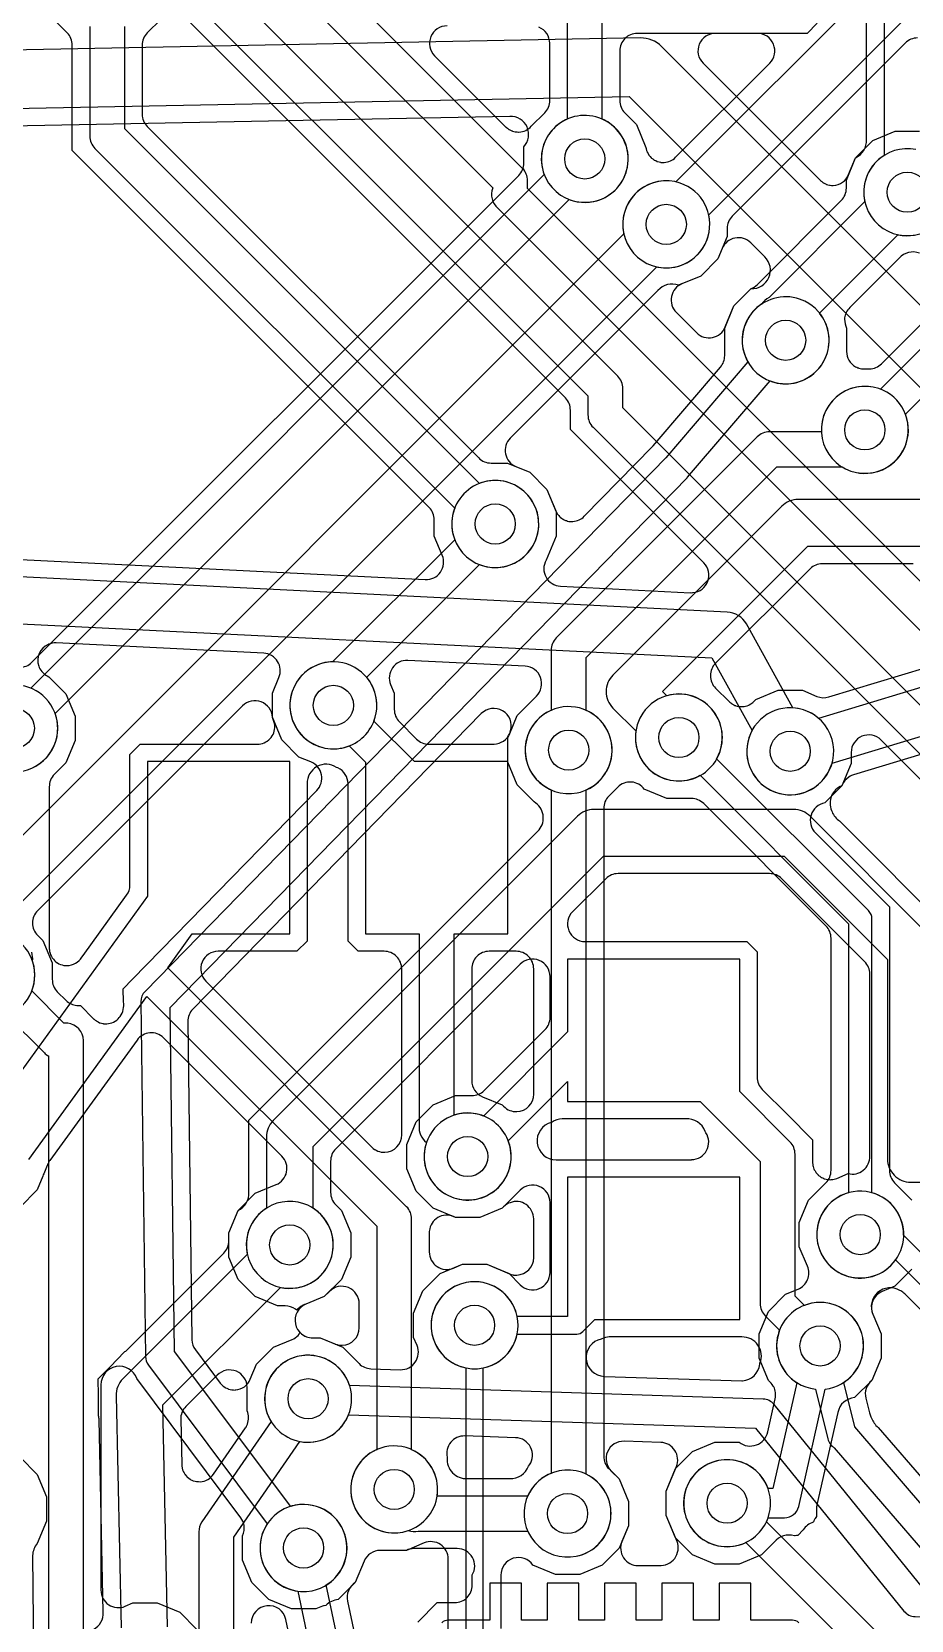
# Model space of a CAD drawing. Header units: millimetres. Extents: x 0 to 56, y 0 to 100.
# Drawn here: x 21.84 to 29.5, y 63.63 to 77.47 of the extents above; entities that cross this region are included whole.
import ezdxf

# ---------------------------------------------------------------- set-up
doc = ezdxf.new("R2010")
doc.units = ezdxf.units.MM

msp = doc.modelspace()

# ---------------------------------------------------------------- linework, layer by layer
at = {"layer": '16_copper'}
for points in [[(31.958, 69.228), (26.992, 74.193), (26.992, 74.36, 0.198912), (26.948, 74.468), (22.18, 79.235, 0.944973)], [(21.872, 79.112), (26.688, 74.297), (26.688, 74.13, 0.198912), (26.732, 74.022), (31.698, 69.057)], [(38.614, 63.651), (26.162, 76.103), (26.162, 76.17, 0.198912), (26.118, 76.278), (23.622, 78.773)], [(23.362, 78.602), (25.858, 76.107, 0.309038), (25.902, 75.932), (38.399, 63.436, 0.456132)], [(29.206, 77.914), (27.452, 76.16), (27.444, 76.162), (27.395, 76.168), (27.345, 76.168), (27.296, 76.162), (27.248, 76.149), (27.202, 76.13), (27.159, 76.105), (27.12, 76.075), (27.085, 76.04), (27.055, 76.001), (27.03, 75.958), (27.011, 75.912), (26.998, 75.864), (26.992, 75.815), (26.992, 75.765), (26.998, 75.716), (27.011, 75.668), (27.03, 75.622), (27.055, 75.579), (27.085, 75.54), (27.12, 75.505), (27.159, 75.475), (27.202, 75.45), (27.248, 75.431), (27.296, 75.418), (27.345, 75.412), (27.395, 75.412), (27.444, 75.418, 0.420797), (27.74, 75.872), (29.434, 77.567)], [(26.508, 77.655), (26.508, 76.706), (26.492, 76.7), (26.449, 76.675), (26.41, 76.645), (26.375, 76.61), (26.345, 76.571), (26.32, 76.528), (26.301, 76.482), (26.288, 76.434), (26.282, 76.385), (26.282, 76.335), (26.288, 76.286), (26.301, 76.238), (26.32, 76.192), (26.345, 76.149), (26.375, 76.11), (26.41, 76.075), (26.449, 76.045), (26.492, 76.02), (26.538, 76.001), (26.586, 75.988), (26.635, 75.982), (26.685, 75.982), (26.734, 75.988, 0.733182), (26.812, 76.706), (26.812, 77.77, 0.220085)], [(21.687, 72.874), (25.271, 72.696, 0.55057), (25.419, 72.907), (25.349, 73.074), (25.349, 73.216, 0.198912), (25.305, 73.324), (22.195, 76.434), (22.195, 77.351, 0.198912), (22.151, 77.459), (22.03, 77.58, 0.108038)], [(22.348, 77.514), (22.348, 76.56, 0.198912), (22.392, 76.452), (25.527, 73.317), (25.521, 73.302), (25.508, 73.254), (25.502, 73.205), (25.502, 73.155), (25.508, 73.106), (25.521, 73.058), (25.54, 73.012), (25.565, 72.969), (25.595, 72.93), (25.63, 72.895), (25.669, 72.865), (25.712, 72.84), (25.758, 72.821), (25.806, 72.808), (25.855, 72.802), (25.905, 72.802), (25.954, 72.808, 1), (25.806, 73.552), (25.758, 73.539), (25.743, 73.533), (22.652, 76.623), (22.652, 77.514, 0.957229)], [(25.46, 77.519, 0.668179), (25.352, 77.259), (25.973, 76.638), (25.975, 76.636), (25.977, 76.634), (25.987, 76.627), (25.997, 76.619), (25.999, 76.617), (26.002, 76.615), (26.013, 76.61), (26.024, 76.604), (26.027, 76.604), (26.03, 76.602), (26.042, 76.599), (26.054, 76.596), (26.057, 76.596), (26.06, 76.595), (26.072, 76.595), (26.084, 76.594), (26.087, 76.594, 0.201522), (26.194, 76.645), (26.311, 76.761, 0.198912), (26.355, 76.869), (26.355, 77.367, 0.303351), (26.261, 77.507)], [(29.56, 77.414, 0.198912), (29.453, 77.37), (27.945, 75.862, 0.198912), (27.901, 75.755), (27.901, 75.684), (27.82, 75.489), (27.671, 75.34), (27.507, 75.272, 0.534516), (27.457, 75.024), (27.635, 74.846, 0.534516), (27.884, 74.896), (27.96, 75.081), (28.109, 75.23, 0.101808), (28.161, 75.264), (28.895, 75.998, 0.198912), (28.939, 76.105), (28.939, 76.176), (29.02, 76.371), (29.169, 76.52), (29.364, 76.601), (29.576, 76.601)], [(32.208, 77.323), (29.237, 74.353), (29.222, 74.359), (29.174, 74.372), (29.125, 74.378), (29.075, 74.378), (29.026, 74.372), (28.978, 74.359), (28.932, 74.34), (28.889, 74.315), (28.85, 74.285), (28.815, 74.25), (28.785, 74.211), (28.76, 74.168), (28.741, 74.122), (28.728, 74.074), (28.722, 74.025), (28.722, 73.975), (28.728, 73.926), (28.741, 73.878), (28.76, 73.832), (28.785, 73.789), (28.815, 73.75), (28.85, 73.715), (28.889, 73.685), (28.932, 73.66), (28.978, 73.641), (29.026, 73.628), (29.075, 73.622), (29.125, 73.622), (29.174, 73.628, 0.46627), (29.453, 74.137), (32.468, 77.152, 0.198912)], [(29.576, 75.539, 0.313898), (29.398, 75.495), (28.968, 75.065, 0.16916), (28.924, 74.975), (28.924, 74.964, 0.119461), (28.941, 74.886), (28.941, 74.683, 0.27218), (29.019, 74.55), (29.03, 74.545), (29.04, 74.54), (29.044, 74.539), (29.047, 74.538), (29.059, 74.535), (29.07, 74.532), (29.074, 74.532), (29.077, 74.531), (29.093, 74.531), (29.136, 74.531), (29.142, 74.531, 0.189183), (29.244, 74.575), (32.011, 77.342, 0.198912)], [(29.544, 76.442, 0.541739), (29.1, 75.988), (28.266, 75.154, 0.100631), (28.199, 75.095), (28.16, 75.065), (28.125, 75.03), (28.095, 74.991), (28.07, 74.948), (28.051, 74.902), (28.038, 74.854), (28.032, 74.805), (28.032, 74.755), (28.038, 74.706), (28.051, 74.658), (28.07, 74.612), (28.095, 74.569), (28.125, 74.53), (28.16, 74.495), (28.199, 74.465), (28.242, 74.44), (28.288, 74.421), (28.336, 74.408), (28.385, 74.402), (28.435, 74.402), (28.484, 74.408, 0.563439), (28.705, 75.017), (29.388, 75.7, 0.947182), (29.592, 76.429)], [(20.894, 51.64), (20.894, 71.95), (21.39, 71.95), (21.39, 72.329), (27.767, 72.013), (28.118, 71.381, 0.95526), (28.765, 70.989), (28.79, 71.032, 0.536322), (28.473, 71.578), (28.068, 72.309, 0.259318), (27.9, 72.413), (21.39, 72.736), (21.39, 73.19), (19.89, 73.19), (19.89, 71.95), (20.386, 71.95), (20.386, 51.861)], [(21.842, 71.054, 0.957229), (21.568, 71.759)], [(30.896, 69.643), (29.241, 71.298, 0.668179), (28.981, 71.19), (28.981, 71.094), (28.9, 70.899), (28.751, 70.75, 0.605815), (28.67, 70.489), (29.121, 70.039), (29.314, 69.845), (29.314, 67.55, 0.198912), (29.359, 67.442), (29.51, 67.291)], [(21.817, 67.643), (22.846, 69.064), (24.848, 67.063), (24.848, 65.116), (24.832, 65.11), (24.789, 65.085), (24.75, 65.055), (24.715, 65.02), (24.685, 64.981), (24.66, 64.938), (24.641, 64.892), (24.628, 64.844), (24.622, 64.795), (24.622, 64.745), (24.628, 64.696), (24.641, 64.648), (24.66, 64.602), (24.685, 64.559), (24.715, 64.52), (24.75, 64.485), (24.789, 64.455), (24.832, 64.43), (24.878, 64.411), (24.926, 64.398), (24.975, 64.392), (25.025, 64.392), (25.074, 64.398, 0.733182), (25.152, 65.116), (25.152, 67.126, 0.198912), (25.108, 67.233), (23.027, 69.314), (23.241, 69.61), (24.09, 69.61), (24.09, 71.11), (22.85, 71.11), (22.85, 69.937), (22.549, 69.52), (21.488, 68.055, 0.966035)], [(29.51, 66.689), (29.361, 66.54), (29.252, 66.495, 0.414214), (29.17, 66.296), (29.241, 66.126), (29.241, 65.914), (29.16, 65.719), (29.011, 65.57, 0.344697), (28.865, 65.44), (28.683, 64.635, 0.055689), (28.679, 64.602), (28.679, 64.534, 0.035043), (28.666, 64.517), (28.664, 64.513, 0.036799), (28.652, 64.489), (28.651, 64.485, 0.169067), (28.563, 64.418), (28.515, 64.37, 0.035028), (28.494, 64.367), (28.49, 64.366), (28.486, 64.366, 0.303004), (28.311, 64.311), (28.201, 64.2), (28.006, 64.119), (27.794, 64.119), (27.599, 64.2), (27.45, 64.349), (27.369, 64.544), (27.369, 64.756), (27.45, 64.951), (27.599, 65.1), (27.794, 65.181), (28.006, 65.181, 0.555201), (28.254, 65.271), (28.319, 65.56, 0.177503), (28.306, 65.664), (28.301, 65.671, 0.093378), (28.26, 65.719), (28.179, 65.914), (28.179, 66.126), (28.26, 66.321), (28.409, 66.47), (28.518, 66.515, 0.414214), (28.6, 66.714), (28.529, 66.884), (28.529, 67.096), (28.61, 67.291), (28.761, 67.442, 0.198912), (28.806, 67.55), (28.806, 69.572, 0.198912), (28.761, 69.679), (27.696, 70.745, 0.198912), (27.588, 70.789), (27.374, 70.789), (27.179, 70.87, 0.459937), (26.947, 70.887), (26.869, 70.809, 0.198912), (26.825, 70.701), (26.825, 65.059, 0.198912), (26.869, 64.951), (26.96, 64.861), (27.041, 64.666), (27.041, 64.454), (26.96, 64.259), (26.811, 64.11), (26.616, 64.029), (26.404, 64.029), (26.209, 64.11, 0.739031), (25.929, 64.023), (25.929, 63.558, 0.198912)], [(21.564, 68.878, 0.414214), (21.862, 69.324), (21.849, 69.372, 0.1148), (21.842, 69.45)], [(22.38, 63.551, 0.298764), (22.465, 63.701), (22.429, 65.378, 0.052731), (22.424, 65.411), (22.424, 65.585, 0.005342), (22.424, 65.588), (22.421, 65.734), (22.525, 65.838, 0.00534), (22.527, 65.84), (22.648, 65.966, 0.051487), (22.673, 65.986), (23.515, 66.828, 0.198912), (23.559, 66.935), (23.559, 67.006), (23.64, 67.201), (23.789, 67.35), (23.971, 67.425, 0.53451), (24.021, 67.674), (22.991, 68.704, 0.461536), (22.76, 68.685), (22, 67.636, 0.050339), (21.984, 67.609), (21.981, 67.6, 0.012883), (21.977, 67.591), (21.948, 67.52, 0.039225), (21.939, 67.498), (21.89, 67.379), (21.741, 67.23)], [(23.026, 63.573), (22.985, 65.508), (24.008, 66.53, 0.947182), (24.212, 67.259), (24.164, 67.272, 0.541739), (23.72, 66.818), (22.636, 65.734, 0.20447), (22.577, 65.586), (22.62, 63.565)], [(25.776, 63.432), (25.776, 65.829, 0.996924), (25.626, 66.572), (25.578, 66.559, 0.764884), (25.624, 65.829), (25.624, 63.4, 0.198912)], [(23.602, 61.703), (23.602, 64.353), (24.179, 65.188, 0.996714), (24.324, 65.932), (24.275, 65.938, 0.609235), (23.928, 65.361), (23.325, 64.487, 0.152095), (23.298, 64.4), (23.298, 61.64, 0.198912)], [(21.741, 65.05), (21.89, 64.901), (21.971, 64.706), (21.971, 64.494), (21.889, 64.298, 0.172582), (21.85, 64.195), (21.878, 61.361, 0.157341)], [(24.576, 63.143), (24.408, 63.938, 0.95457), (24.042, 64.6), (23.999, 64.575, 0.69108), (24.16, 63.885), (24.336, 63.054, 0.145164)], [(25.471, 63.305), (25.471, 64.163, 0.534512), (25.261, 64.304), (25.106, 64.239), (24.878, 64.239, 0.303346), (24.737, 64.145), (24.66, 63.959, 0.314192), (24.594, 63.796), (24.707, 63.263, 0.145161)], [(24.177, 63.066), (24.056, 63.637, 0.900702), (23.755, 63.606)]]:
    msp.add_lwpolyline(points, format="xyb", dxfattribs=at)
for points in [[(27.603, 72.582, 0.636435), (27.698, 72.841), (26.535, 74.004), (26.535, 74.171, 0.198912), (26.491, 74.278), (23.187, 77.582, 0.428842), (22.966, 77.575), (22.849, 77.459, 0.198912), (22.805, 77.351), (22.805, 76.749, 0.198912), (22.849, 76.642), (25.736, 73.755, 0.198912), (25.844, 73.711), (25.986, 73.711), (26.181, 73.63), (26.33, 73.481), (26.411, 73.286), (26.411, 73.074), (26.323, 72.864, 0.556655), (26.448, 72.638), (27.582, 72.581), (27.588, 72.582), (27.594, 72.581)], [(27.353, 76.329, 0.182726), (27.451, 76.374), (28.271, 77.193, 0.668179), (28.163, 77.454), (27.117, 77.454, 0.414214), (26.965, 77.301), (26.965, 76.869, 0.198912), (27.009, 76.761), (27.11, 76.661), (27.193, 76.46), (27.194, 76.451), (27.194, 76.449), (27.195, 76.447), (27.199, 76.434), (27.203, 76.421), (27.204, 76.42), (27.204, 76.418), (27.211, 76.406), (27.218, 76.394), (27.219, 76.393), (27.22, 76.391), (27.229, 76.381), (27.238, 76.371), (27.239, 76.37), (27.241, 76.368), (27.252, 76.36), (27.262, 76.352), (27.264, 76.351), (27.266, 76.35), (27.278, 76.345), (27.29, 76.339), (27.292, 76.338), (27.294, 76.337), (27.307, 76.334), (27.32, 76.331), (27.322, 76.331), (27.324, 76.33), (27.337, 76.33), (27.351, 76.329)], [(22.153, 69.333), (22.155, 69.333), (22.169, 69.335, 0.236496), (22.289, 69.422), (22.669, 69.946, 0.157937), (22.698, 70.035), (22.698, 71.173), (22.787, 71.262), (23.807, 71.262, 0.428927), (23.96, 71.422), (23.959, 71.425, 0.104993), (23.939, 71.494), (23.939, 71.706), (23.996, 71.843, 0.518667), (23.863, 72.054), (22.054, 72.144, 0.095832), (21.989, 72.132), (21.985, 72.131, 0.390278), (21.903, 71.942), (21.907, 71.931, 0.179144), (21.991, 71.85), (22.14, 71.701), (22.221, 71.506), (22.221, 71.294), (22.14, 71.099), (22.039, 70.999, 0.198912), (21.995, 70.891), (21.995, 69.486, 0.043655), (21.998, 69.455), (22.002, 69.441), (22.006, 69.428), (22.007, 69.427), (22.007, 69.426), (22.014, 69.413), (22.02, 69.401), (22.021, 69.4), (22.022, 69.399), (22.031, 69.388), (22.04, 69.377), (22.041, 69.376), (22.042, 69.375), (22.053, 69.367), (22.064, 69.358), (22.065, 69.357), (22.067, 69.356), (22.079, 69.35), (22.092, 69.344), (22.093, 69.343), (22.094, 69.343), (22.108, 69.339), (22.121, 69.335), (22.123, 69.335), (22.124, 69.335), (22.138, 69.334), (22.152, 69.333)], [(25.714, 67.298, 1), (25.566, 68.042), (25.522, 68.03), (25.522, 69.61), (25.99, 69.61), (25.99, 71.11), (25.176, 71.11), (24.823, 71.463, 0.957233), (24.13, 71.768), (24.111, 71.722, 0.637025), (24.607, 71.247), (24.75, 71.104), (24.75, 69.61), (25.218, 69.61), (25.218, 67.94, 0.263455), (25.281, 67.792), (25.268, 67.744), (25.262, 67.695), (25.262, 67.645), (25.268, 67.596), (25.281, 67.548), (25.3, 67.502), (25.325, 67.459), (25.355, 67.42), (25.39, 67.385), (25.429, 67.355), (25.472, 67.33), (25.518, 67.311), (25.566, 67.298), (25.615, 67.292), (25.665, 67.292)], [(25.87, 71.263, 0.294838), (26.006, 71.356), (26.07, 71.511), (26.24, 71.681, 0.650381), (26.14, 71.941), (25.118, 71.992, 0.550578), (24.969, 71.781), (25.001, 71.706), (25.001, 71.564, 0.198909), (25.045, 71.456), (25.194, 71.307, 0.198916), (25.302, 71.262), (25.866, 71.262)], [(29.134, 66.618, 0.789522), (29.162, 67.354), (29.162, 69.74, 0.198912), (29.132, 69.812), (27.809, 71.134, 0.96289), (27.165, 71.531), (27.14, 71.488, 0.737719), (27.666, 70.991), (28.958, 69.698), (28.958, 67.354), (28.938, 67.349), (28.892, 67.33), (28.849, 67.305), (28.81, 67.275), (28.775, 67.24), (28.745, 67.201), (28.72, 67.158), (28.701, 67.112), (28.688, 67.064), (28.682, 67.015), (28.682, 66.965), (28.688, 66.916), (28.701, 66.868), (28.72, 66.822), (28.745, 66.779), (28.775, 66.74), (28.81, 66.705), (28.849, 66.675), (28.892, 66.65), (28.938, 66.631), (28.986, 66.618), (29.035, 66.612), (29.085, 66.612)], [(26.584, 64.188, 0.722252), (26.672, 64.902), (26.672, 70.864, 0.957229), (26.398, 71.569), (26.352, 71.55, 0.637026), (26.368, 70.864), (26.368, 64.91), (26.342, 64.9), (26.299, 64.875), (26.26, 64.845), (26.225, 64.81), (26.195, 64.771), (26.17, 64.728), (26.151, 64.682), (26.138, 64.634), (26.132, 64.585), (26.132, 64.535), (26.138, 64.486), (26.151, 64.438), (26.17, 64.392), (26.195, 64.349), (26.225, 64.31), (26.26, 64.275), (26.299, 64.245), (26.342, 64.22), (26.388, 64.201), (26.436, 64.188), (26.485, 64.182), (26.535, 64.182)], [(24.919, 67.707, 0.403268), (25.065, 67.859), (25.065, 69.305, 0.414214), (24.913, 69.458), (24.687, 69.458), (24.598, 69.547), (24.598, 70.917, 0.292782), (24.509, 71.055), (24.498, 71.06, 0.612158), (24.242, 70.917), (24.242, 69.547), (24.153, 69.458), (23.467, 69.458, 0.668179), (23.359, 69.197), (24.805, 67.752), (24.807, 67.75), (24.808, 67.749), (24.818, 67.741), (24.829, 67.732), (24.831, 67.731), (24.832, 67.73), (24.844, 67.724), (24.856, 67.718), (24.858, 67.717), (24.86, 67.717), (24.873, 67.713), (24.886, 67.709), (24.888, 67.709), (24.89, 67.709), (24.903, 67.708), (24.917, 67.707)], [(26.069, 68.061, 0.403279), (26.215, 68.213), (26.215, 69.305, 0.414214), (26.063, 69.458), (25.827, 69.458, 0.414214), (25.675, 69.305), (25.675, 68.332, 0.303346), (25.769, 68.191), (25.941, 68.12, 0.100579), (25.994, 68.078), (26.006, 68.072), (26.008, 68.071), (26.01, 68.07), (26.023, 68.067), (26.036, 68.063), (26.038, 68.063), (26.04, 68.062), (26.053, 68.062), (26.067, 68.061)], [(26.068, 66.637, 0.405097), (26.215, 66.789), (26.215, 67.127, 0.526001), (26.009, 67.268), (25.996, 67.264, 0.103136), (25.941, 67.22), (25.746, 67.139), (25.534, 67.139, 0.506243), (25.309, 67.04), (25.306, 67.028, 0.028355), (25.305, 67.006), (25.305, 66.839, 0.534521), (25.516, 66.698), (25.594, 66.731), (25.806, 66.731), (26.004, 66.648), (26.007, 66.647), (26.01, 66.646), (26.022, 66.643), (26.034, 66.639), (26.037, 66.639), (26.04, 66.638), (26.052, 66.638), (26.065, 66.637)], [(24.548, 66.026, 0.405097), (24.695, 66.178), (24.695, 66.387, 0.668189), (24.435, 66.495), (24.391, 66.45), (24.23, 66.384, 0.820685), (24.289, 66.091), (24.356, 66.091), (24.484, 66.037), (24.487, 66.036), (24.49, 66.035), (24.502, 66.032), (24.514, 66.028), (24.517, 66.028), (24.52, 66.027), (24.532, 66.027), (24.545, 66.026)], [(27.974, 64.278, 0.264001), (28.257, 64.523), (28.4, 64.523, 0.350441), (28.524, 64.622), (28.755, 65.644, 0.973133), (28.685, 66.398), (28.636, 66.392, 0.677026), (28.507, 65.7), (28.299, 64.777), (28.257, 64.777), (28.24, 64.818), (28.215, 64.861), (28.185, 64.9), (28.15, 64.935), (28.111, 64.965), (28.068, 64.99), (28.022, 65.009), (27.974, 65.022), (27.925, 65.028), (27.875, 65.028), (27.826, 65.022), (27.778, 65.009), (27.732, 64.99), (27.689, 64.965), (27.65, 64.935), (27.615, 64.9), (27.585, 64.861), (27.56, 64.818), (27.541, 64.772), (27.528, 64.724), (27.522, 64.675), (27.522, 64.625), (27.528, 64.576), (27.541, 64.528), (27.56, 64.482), (27.585, 64.439), (27.615, 64.4), (27.65, 64.365), (27.689, 64.335), (27.732, 64.31), (27.778, 64.291), (27.826, 64.278), (27.875, 64.272), (27.925, 64.272)], [(23.31, 64.837, 0.23002), (23.426, 64.903), (23.705, 65.307, 0.050692), (23.72, 65.334), (23.722, 65.34, 0.175255), (23.719, 65.454), (23.719, 65.659, 0.668179), (23.459, 65.766), (23.185, 65.492, 0.204472), (23.14, 65.381), (23.149, 64.986), (23.15, 64.972), (23.152, 64.958), (23.152, 64.957), (23.152, 64.955), (23.157, 64.942), (23.161, 64.929), (23.162, 64.927), (23.162, 64.926), (23.169, 64.914), (23.176, 64.902), (23.177, 64.901), (23.178, 64.9), (23.187, 64.889), (23.196, 64.878), (23.197, 64.878), (23.198, 64.877), (23.21, 64.868), (23.221, 64.86), (23.222, 64.859), (23.223, 64.858), (23.236, 64.852), (23.249, 64.846), (23.25, 64.846), (23.251, 64.845), (23.265, 64.842), (23.278, 64.838), (23.28, 64.838), (23.281, 64.838), (23.295, 64.838), (23.309, 64.837)]]:
    msp.add_lwpolyline(points, format="xyb", close=True, dxfattribs=at)
at = {"layer": '1_copper'}
for points in [[(28.686, 77.543), (28.597, 77.454), (27.799, 77.454, 0.668179), (27.691, 77.193), (28.711, 76.174), (28.713, 76.172), (28.715, 76.17), (28.725, 76.163), (28.735, 76.155), (28.737, 76.153), (28.739, 76.152), (28.751, 76.146), (28.762, 76.14), (28.765, 76.139), (28.767, 76.138), (28.779, 76.135), (28.792, 76.132), (28.794, 76.132), (28.797, 76.131), (28.81, 76.13), (28.822, 76.129), (28.825, 76.13, 0.291447), (28.959, 76.223), (29.02, 76.371, 0.313894), (29.114, 76.528), (29.114, 79.247)], [(29.267, 79.1), (29.267, 76.389), (29.259, 76.385), (29.22, 76.355), (29.185, 76.32), (29.155, 76.281), (29.13, 76.238), (29.111, 76.192), (29.098, 76.144), (29.092, 76.095), (29.092, 76.045), (29.098, 75.996), (29.111, 75.948), (29.13, 75.902), (29.155, 75.859), (29.185, 75.82), (29.22, 75.785), (29.259, 75.755), (29.302, 75.73), (29.348, 75.711), (29.396, 75.698), (29.445, 75.692), (29.495, 75.692), (29.544, 75.698, 0.67632)], [(21.736, 71.931, 0.198912), (21.844, 71.975), (26.085, 76.216, 0.198912), (26.129, 76.324), (26.129, 76.466, 0.668062), (26.008, 76.731), (19.852, 76.612, 0.032233)], [(21.764, 71.028, 0.460131), (22.046, 71.53), (26.523, 76.007, 0.957233), (26.828, 76.7), (26.782, 76.719, 0.637025), (26.307, 76.223), (21.834, 71.75)], [(29.661, 73.393), (28.52, 73.393, 0.198912), (28.376, 73.334), (26.906, 71.864, 0.414214), (26.906, 71.576), (27.106, 71.377), (27.102, 71.345), (27.102, 71.295), (27.108, 71.246), (27.121, 71.198), (27.14, 71.152), (27.165, 71.109), (27.195, 71.07), (27.23, 71.035), (27.269, 71.005), (27.312, 70.98), (27.358, 70.961), (27.406, 70.948), (27.455, 70.942), (27.505, 70.942), (27.554, 70.948, 1), (27.406, 71.692), (27.374, 71.683), (27.337, 71.72), (28.604, 72.987), (29.661, 72.987, 0.947182)], [(29.522, 72.834), (28.73, 72.834, 0.198912), (28.623, 72.79), (27.799, 71.967, 0.414214), (27.799, 71.751), (27.917, 71.633), (27.92, 71.631), (27.923, 71.628), (27.932, 71.621), (27.941, 71.614), (27.945, 71.612), (27.948, 71.61), (27.958, 71.605), (27.968, 71.599), (27.972, 71.598), (27.976, 71.597), (27.987, 71.594), (27.998, 71.591), (28.002, 71.591), (28.006, 71.59), (28.017, 71.589), (28.029, 71.589), (28.033, 71.589, 0.095332), (28.089, 71.602), (28.092, 71.604, 0.106893), (28.149, 71.65), (28.344, 71.731), (28.556, 71.731), (28.683, 71.678, 0.173256), (28.785, 71.673), (30.905, 72.313, 0.10431)], [(31.071, 72.205), (28.697, 71.487, 0.995586), (28.2, 70.915), (28.239, 70.885, 0.509916), (28.814, 71.098), (31.072, 71.78)], [(30.942, 71.582), (29, 70.995, 0.050693), (28.971, 70.983), (28.96, 70.975, 0.133034), (28.903, 70.907), (28.9, 70.899, 0.427001), (28.81, 70.684), (28.814, 70.673, 0.158276), (28.88, 70.593), (29.856, 69.617)], [(29.644, 69.614), (28.624, 70.634, 0.198912), (28.48, 70.693), (26.74, 70.693, 0.198912), (26.596, 70.634), (23.946, 67.984, 0.198912), (23.887, 67.84), (23.887, 67.219), (23.879, 67.215), (23.84, 67.185), (23.805, 67.15), (23.775, 67.111), (23.75, 67.068), (23.731, 67.022), (23.718, 66.974), (23.712, 66.925), (23.712, 66.875), (23.718, 66.826), (23.731, 66.778), (23.75, 66.732), (23.775, 66.689), (23.805, 66.65), (23.84, 66.615), (23.879, 66.585), (23.922, 66.56), (23.968, 66.541), (24.016, 66.528), (24.065, 66.522), (24.115, 66.522), (24.164, 66.528, 0.67632), (24.293, 67.219), (24.293, 67.756), (26.824, 70.287), (28.396, 70.287), (29.297, 69.386), (29.297, 67.65, 0.414214), (29.5, 67.447), (35.9, 67.447, 0.198912)], [(29.827, 64.368), (29.013, 65.314), (28.918, 65.703, 0.90013), (28.573, 66.373), (28.492, 66.453), (28.492, 67.69, 0.198912), (28.448, 67.798), (28.01, 68.236), (28.01, 69.39), (26.51, 69.39), (26.51, 68.756), (25.777, 68.023, 0.957233), (25.472, 67.33), (25.518, 67.311, 0.637025), (25.993, 67.807), (26.51, 68.324), (26.51, 68.15), (27.664, 68.15), (28.188, 67.627), (28.188, 66.39, 0.198912), (28.232, 66.282), (28.357, 66.157, 0.49488), (28.671, 65.644), (28.777, 65.21, 0.187041), (28.833, 65.133), (29.674, 64.157)], [(29.871, 66.049), (29.447, 66.474, 0.066357), (29.415, 66.499), (29.405, 66.503, 0.732908), (29.17, 66.296), (29.241, 66.126), (29.241, 65.914), (29.16, 65.719, 0.289235), (29.108, 65.565), (29.14, 65.437, 0.06039), (29.153, 65.403), (29.159, 65.392, 0.152708), (29.216, 65.311), (29.648, 64.81)], [(25.206, 63.615), (25.375, 63.784), (25.528, 63.784, 0.414214), (25.68, 63.936), (25.68, 64.025, 0.581104), (25.549, 64.255), (25.174, 64.255, 0.105231), (25.106, 64.239), (24.878, 64.239, 0.303346), (24.737, 64.145), (24.66, 63.959), (24.511, 63.81, 0.183009), (24.405, 63.759), (24.391, 63.756, 0.026789), (24.375, 63.753), (24.36, 63.748), (24.316, 63.729), (24.104, 63.729), (23.909, 63.81), (23.76, 63.959), (23.679, 64.154), (23.679, 64.366, 0.140784), (23.692, 64.458), (23.691, 64.464, 0.107287), (23.664, 64.523), (22.757, 65.736, 0.846321), (22.445, 65.681), (22.445, 63.893, 0.534512), (22.656, 63.752), (22.724, 63.781), (22.936, 63.781), (23.131, 63.7), (23.28, 63.551)], [(29.323, 63.407), (28.242, 64.488, 0.992652), (27.56, 64.818), (27.541, 64.772, 0.662856), (28.062, 64.308), (28.953, 63.418)], [(28.524, 63.609, 0.198912), (28.47, 63.631), (28.108, 63.631), (28.108, 63.955), (27.832, 63.955), (27.832, 63.631), (27.608, 63.631), (27.608, 63.955), (27.332, 63.955), (27.332, 63.631), (27.108, 63.631), (27.108, 63.955), (26.832, 63.955), (26.832, 63.631), (26.608, 63.631), (26.608, 63.955), (26.332, 63.955), (26.332, 63.631), (26.108, 63.631), (26.108, 63.955), (25.832, 63.955), (25.832, 63.631), (25.47, 63.631, 0.198912), (25.416, 63.609)]]:
    msp.add_lwpolyline(points, format="xyb", dxfattribs=at)
for points in [[(34.354, 69.658, 0.929454), (34.261, 70.408), (27.33, 77.34, 0.203973), (27.145, 77.414), (19.715, 77.269, 0.982418), (19.155, 76.76), (19.19, 76.725, 0.415591), (19.726, 76.762), (27.047, 76.904), (33.902, 70.049), (33.902, 70.005), (33.908, 69.956), (33.921, 69.908), (33.94, 69.862), (33.965, 69.819), (33.995, 69.78), (34.03, 69.745), (34.069, 69.715), (34.112, 69.69), (34.158, 69.671), (34.206, 69.658), (34.255, 69.652), (34.305, 69.652)], [(21.62, 69.828, 0.185976), (21.754, 69.886), (27.288, 75.42, 0.947182), (27.492, 76.149), (27.444, 76.162, 0.541739), (27, 75.708), (21.526, 70.233), (15.464, 70.233), (14.87, 70.828, 0.947182), (14.141, 71.032), (14.128, 70.984, 0.541739), (14.582, 70.54), (15.236, 69.886, 0.198912), (15.38, 69.827), (21.61, 69.827)], [(26.557, 73.202, 0.185887), (26.656, 73.247), (27.25, 73.855, 0.016391), (27.257, 73.862), (27.843, 74.547, 0.178841), (27.879, 74.646), (27.879, 74.886), (27.96, 75.081), (28.109, 75.23, 0.691831), (28.228, 75.507), (28.106, 75.629, 0.534516), (27.857, 75.58), (27.82, 75.489), (27.671, 75.34), (27.476, 75.259, 0.313898), (27.298, 75.215), (26.011, 73.928, 0.534516), (26.06, 73.68), (26.181, 73.63), (26.33, 73.481), (26.407, 73.295), (26.408, 73.292), (26.41, 73.288), (26.416, 73.278), (26.421, 73.268), (26.424, 73.265), (26.426, 73.262), (26.434, 73.253), (26.441, 73.244), (26.444, 73.242), (26.447, 73.239), (26.456, 73.232), (26.465, 73.225), (26.469, 73.223), (26.472, 73.221), (26.482, 73.216), (26.493, 73.211), (26.496, 73.21), (26.5, 73.209), (26.511, 73.206), (26.522, 73.203), (26.526, 73.203), (26.53, 73.202), (26.541, 73.202), (26.553, 73.201)], [(24.284, 63.888, 1), (24.136, 64.632), (24.098, 64.622), (23.086, 65.973), (23.048, 68.969), (27.551, 73.581, 0.016389), (27.556, 73.587), (28.275, 74.427, 0.954744), (28.578, 75.12), (28.532, 75.139, 0.690949), (28.082, 74.592), (27.366, 73.756), (22.829, 69.109, 0.199165), (22.793, 69.018), (22.833, 65.928, 0.158715), (22.858, 65.854), (23.894, 64.47), (23.87, 64.428), (23.851, 64.382), (23.838, 64.334), (23.832, 64.285), (23.832, 64.235), (23.838, 64.186), (23.851, 64.138), (23.87, 64.092), (23.895, 64.049), (23.925, 64.01), (23.96, 63.975), (23.999, 63.945), (24.042, 63.92), (24.088, 63.901), (24.136, 63.888), (24.185, 63.882), (24.235, 63.882)], [(26.594, 70.838, 0.733182), (26.672, 71.556), (26.672, 72.017), (28.333, 73.678), (28.902, 73.678), (28.932, 73.66), (28.978, 73.641, 1), (29.222, 74.359), (29.174, 74.372, 0.48727), (28.722, 73.982), (28.27, 73.982, 0.198912), (28.162, 73.938), (26.412, 72.188, 0.198912), (26.368, 72.08), (26.368, 71.556), (26.352, 71.55), (26.309, 71.525), (26.27, 71.495), (26.235, 71.46), (26.205, 71.421), (26.18, 71.378), (26.161, 71.332), (26.148, 71.284), (26.142, 71.235), (26.142, 71.185), (26.148, 71.136), (26.161, 71.088), (26.18, 71.042), (26.205, 70.999), (26.235, 70.96), (26.27, 70.925), (26.309, 70.895), (26.352, 70.87), (26.398, 70.851), (26.446, 70.838), (26.495, 70.832), (26.545, 70.832)], [(24.544, 71.228, 0.57081), (24.76, 71.844), (25.743, 72.827, 0.957233), (26.048, 73.52), (26.002, 73.539, 0.637025), (25.527, 73.043), (24.463, 71.978), (24.445, 71.978), (24.396, 71.972), (24.348, 71.959), (24.302, 71.94), (24.259, 71.915), (24.22, 71.885), (24.185, 71.85), (24.155, 71.811), (24.13, 71.768), (24.111, 71.722), (24.098, 71.674), (24.092, 71.625), (24.092, 71.575), (24.098, 71.526), (24.111, 71.478), (24.13, 71.432), (24.155, 71.389), (24.185, 71.35), (24.22, 71.315), (24.259, 71.285), (24.302, 71.26), (24.348, 71.241), (24.396, 71.228), (24.445, 71.222), (24.495, 71.222)], [(22.495, 68.826, 0.210229), (22.605, 68.88), (22.612, 68.89, 0.202767), (22.641, 69.017), (22.639, 69.132), (22.719, 69.214, 0.000246), (22.719, 69.214), (22.842, 69.341), (22.845, 69.343), (24.325, 70.859, 0.530671), (24.275, 71.107), (24.169, 71.15), (24.02, 71.299), (23.939, 71.496, 0.651775), (23.679, 71.596), (21.894, 69.812, 0.414222), (21.894, 69.596), (21.94, 69.551), (22.021, 69.356), (22.021, 69.214, 0.198912), (22.065, 69.106), (22.142, 69.029, 0.172365), (22.234, 68.986), (22.249, 68.985), (22.266, 68.985), (22.381, 68.87), (22.383, 68.868), (22.385, 68.866), (22.395, 68.859), (22.405, 68.851), (22.407, 68.849), (22.41, 68.848), (22.421, 68.842), (22.432, 68.836), (22.435, 68.836), (22.437, 68.834), (22.45, 68.831), (22.462, 68.828), (22.465, 68.828), (22.467, 68.827), (22.48, 68.827), (22.492, 68.826)], [(23.617, 65.637, 0.283358), (23.746, 65.73), (23.8, 65.861), (23.949, 66.01), (24.11, 66.076, 0.104806), (24.162, 66.112), (24.171, 66.123, -0.003243), (24.181, 66.136), (24.188, 66.129, 0.182725), (24.289, 66.091), (24.356, 66.091), (24.551, 66.01), (24.694, 65.866, 0.190402), (24.797, 65.822), (25.053, 65.813, 0.545106), (25.199, 66.024), (25.169, 66.094), (25.169, 66.306), (25.25, 66.501), (25.399, 66.65), (25.594, 66.731), (25.806, 66.731), (26.001, 66.65), (26.097, 66.553, 0.668184), (26.358, 66.661), (26.358, 67.269, 0.668179), (26.097, 67.377), (25.941, 67.22), (25.746, 67.139), (25.534, 67.139), (25.339, 67.22), (25.19, 67.369), (25.109, 67.564), (25.109, 67.776), (25.19, 67.971), (25.339, 68.12), (25.534, 68.201), (25.676, 68.201, 0.198912), (25.784, 68.245), (26.313, 68.774, 0.198912), (26.358, 68.882), (26.358, 69.237, 0.668179), (26.097, 69.345), (24.49, 67.737, 0.198912), (24.446, 67.63), (24.446, 67.358, 0.198912), (24.49, 67.25), (24.54, 67.201), (24.621, 67.006), (24.621, 66.794), (24.54, 66.599), (24.391, 66.45), (24.23, 66.384, 0.15166), (24.151, 66.333), (24.139, 66.341, 0.155183), (24.051, 66.369), (23.984, 66.369), (23.789, 66.45), (23.64, 66.599), (23.559, 66.794), (23.559, 67.006), (23.64, 67.201, 0.313894), (23.734, 67.358), (23.734, 67.987), (26.262, 70.515, 0.455579), (26.22, 70.759), (26.07, 70.909), (25.989, 71.104), (25.989, 71.316, 0.079474), (26.011, 71.367), (26.014, 71.38, 0.778946), (25.759, 71.528), (23.245, 68.953, 0.199166), (23.202, 68.845), (23.238, 66.074, 0.15871), (23.268, 65.985), (23.483, 65.697), (23.493, 65.687), (23.502, 65.677), (23.503, 65.676), (23.504, 65.674), (23.515, 65.666), (23.526, 65.658), (23.528, 65.657), (23.529, 65.656), (23.542, 65.651), (23.554, 65.645), (23.556, 65.644), (23.557, 65.644), (23.571, 65.641), (23.584, 65.638), (23.586, 65.637), (23.587, 65.637), (23.601, 65.637), (23.615, 65.636)], [(28.808, 67.469, 0.08119), (28.856, 67.48), (28.954, 67.521, 0.486877), (29.144, 67.673), (29.144, 69.26, 0.198912), (29.1, 69.367), (28.377, 70.09, 0.198912), (28.27, 70.134), (26.95, 70.134, 0.198912), (26.843, 70.09), (26.555, 69.803, 0.668179), (26.663, 69.542), (28.073, 69.542), (28.162, 69.453), (28.162, 68.362, 0.198912), (28.207, 68.254), (28.422, 68.039), (28.645, 67.816), (28.645, 67.62), (28.645, 67.618), (28.645, 67.615), (28.647, 67.602), (28.648, 67.59), (28.649, 67.587), (28.649, 67.584), (28.653, 67.572), (28.657, 67.56), (28.659, 67.558), (28.659, 67.555), (28.666, 67.544), (28.672, 67.533), (28.674, 67.531), (28.675, 67.529), (28.684, 67.52), (28.692, 67.51), (28.694, 67.508), (28.696, 67.506), (28.707, 67.499), (28.717, 67.491), (28.719, 67.49), (28.721, 67.488), (28.733, 67.483), (28.744, 67.478), (28.747, 67.477), (28.75, 67.476), (28.762, 67.473), (28.774, 67.47), (28.777, 67.47), (28.78, 67.469), (28.792, 67.469), (28.805, 67.468)], [(22.28, 60.832, 1), (22.96, 61.168), (22.935, 61.211, 0.555854), (22.292, 61.189), (22.292, 68.68, 0.384459), (22.156, 68.832), (22.14, 68.832), (22.123, 68.832), (21.843, 69.113, 0.957233), (21.15, 69.418), (21.131, 69.372, 0.637025), (21.627, 68.897), (21.952, 68.572, 0.07256), (21.988, 68.546), (21.988, 61.152), (20.54, 61.152, 0.152551), (20.453, 61.125), (19.178, 60.242, 0.980987), (18.769, 59.605), (18.812, 59.58, 0.620194), (19.352, 59.992), (20.588, 60.848), (22.274, 60.848)], [(27.591, 67.643, 0.588294), (27.716, 67.876), (27.709, 67.888, 0.344124), (27.538, 67.998), (26.462, 67.998, 0.153128), (26.375, 67.97), (26.37, 67.967, 0.889322), (26.411, 67.642), (27.589, 67.642)], [(25.774, 65.828, 0.301666), (26.071, 66.124), (26.59, 66.124, 0.198912), (26.644, 66.146), (26.748, 66.25), (28.01, 66.25), (28.01, 67.49), (26.51, 67.49), (26.51, 66.276), (26.071, 66.276), (26.059, 66.322), (26.04, 66.368), (26.015, 66.411), (25.985, 66.45), (25.95, 66.485), (25.911, 66.515), (25.868, 66.54), (25.822, 66.559), (25.774, 66.572), (25.725, 66.578), (25.675, 66.578), (25.626, 66.572), (25.578, 66.559), (25.532, 66.54), (25.489, 66.515), (25.45, 66.485), (25.415, 66.45), (25.385, 66.411), (25.36, 66.368), (25.341, 66.322), (25.328, 66.274), (25.322, 66.225), (25.322, 66.175), (25.328, 66.126), (25.341, 66.078), (25.36, 66.032), (25.385, 65.989), (25.415, 65.95), (25.45, 65.915), (25.489, 65.885), (25.532, 65.86), (25.578, 65.841), (25.626, 65.828), (25.675, 65.822), (25.725, 65.822)], [(31.375, 64.907), (30.575, 64.907), (30.575, 64.872), (30.272, 64.872), (30.272, 64.872), (30.272, 66.11, 0.198912), (30.242, 66.182), (29.438, 66.985, 0.973602), (28.682, 67.015), (28.682, 66.965, 0.703679), (29.367, 66.769), (30.068, 66.068), (30.068, 64.83, 0.198912), (30.098, 64.758), (30.158, 64.698, 0.198912), (30.23, 64.668), (30.575, 64.668), (30.575, 64.633), (31.375, 64.633)], [(28.034, 65.716, 0.359189), (28.185, 65.86), (28.186, 65.87, 0.549556), (28.027, 66.098), (26.874, 66.098, 0.11112), (26.809, 66.082), (26.804, 66.08, 0.896855), (26.831, 65.755), (28.029, 65.715)], [(31.375, 63.908), (30.575, 63.908), (30.575, 63.903), (29.601, 63.916), (28.309, 65.51, 0.217485), (28.214, 65.557), (24.611, 65.675, 0.94509), (23.878, 65.486), (23.891, 65.438, 0.698594), (24.602, 65.421), (28.148, 65.305), (29.441, 63.71, 0.222433), (29.538, 63.663), (30.575, 63.649), (30.575, 63.633), (31.375, 63.633)], [(26.007, 64.865, 0.329836), (26.17, 64.973), (26.179, 64.984, 0.588813), (26.058, 65.221), (25.614, 65.236, 0.49028), (25.461, 65.05), (25.462, 65.045, 0.461324), (25.637, 64.865), (26.001, 64.865)], [(27.326, 64.108, 0.556124), (27.456, 64.336), (27.369, 64.544), (27.369, 64.756), (27.458, 64.969, 0.524011), (27.322, 65.18), (27.003, 65.19, 0.680116), (26.89, 64.93), (26.96, 64.861), (27.041, 64.666), (27.041, 64.454), (26.984, 64.318, 0.534512), (27.125, 64.107), (27.324, 64.107)], [(26.584, 64.188, 1), (26.436, 64.932), (26.388, 64.919, 0.210244), (26.164, 64.712), (25.374, 64.712, 0.978489), (24.628, 64.844), (24.622, 64.795, 0.493144), (25.074, 64.398), (25.122, 64.411, 0.134462), (25.21, 64.408), (26.164, 64.408), (26.17, 64.392), (26.195, 64.349), (26.225, 64.31), (26.26, 64.275), (26.299, 64.245), (26.342, 64.22), (26.388, 64.201), (26.436, 64.188), (26.485, 64.182), (26.535, 64.182)]]:
    msp.add_lwpolyline(points, format="xyb", close=True, dxfattribs=at)
at = {"layer": 'drills_via_1_16'}
for centre in [(26.66, 76.36), (29.47, 76.07), (27.37, 75.79), (28.41, 74.78), (29.1, 74), (25.88, 73.18), (24.47, 71.6), (21.69, 71.4), (27.48, 71.32), (26.52, 71.21), (28.45, 71.2), (25.64, 67.67), (29.06, 66.99), (24.09, 66.9), (25.7, 66.2), (28.71, 66.02), (24.25, 65.56), (25, 64.77), (27.9, 64.65), (26.51, 64.56), (24.21, 64.26)]:
    msp.add_circle(centre, 0.175, dxfattribs=at)

doc.saveas('drawing.dxf')
